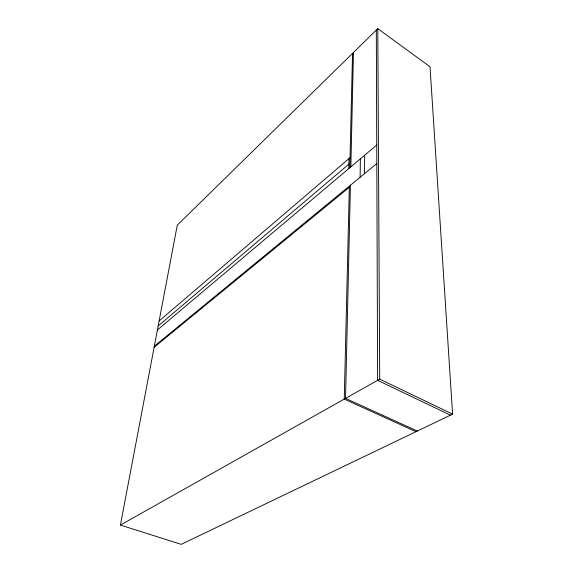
<?xml version="1.0" encoding="UTF-8"?>
<svg xmlns="http://www.w3.org/2000/svg" width="573" height="573" viewBox="0 0 573 573"><rect width="100%" height="100%" fill="white"/><g stroke="black" fill="none" stroke-linecap="round" stroke-linejoin="round"><path stroke-width="0.86" d="M364.507 173.676L364.672 155.211M360.123 177.279L360.367 158.843M350.425 185.244L345.54 398.378L417.33 431.046M350.848 166.872L353.469 52.487M349.358 186.118L344.258 399.102L416.005 431.684M349.802 167.753L352.545 53.389M348.756 168.627L349.007 158.599M120.402 525.076L177.279 225.189L377.786 28.65L430.015 66.747L452.598 414.121L181.233 544.35L120.402 525.076L379.713 379.147L452.598 414.121M159.115 320.987L350.039 157.718M158.169 325.951L348.871 164.143M157.41 329.948L376.74 145.041M154.323 346.235L376.812 163.577M154.13 347.267L349.329 187.285M450.442 415.153L377.621 380.322L376.311 30.09M377.786 28.65L379.713 379.147"/></g></svg>
